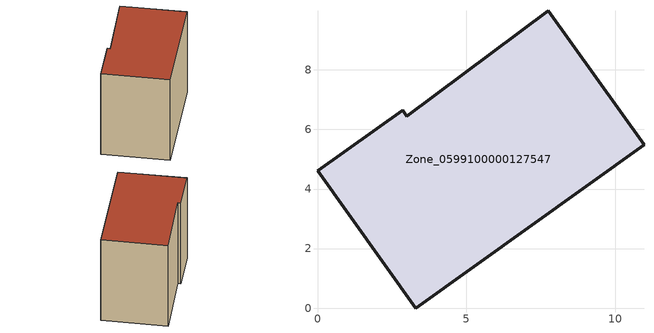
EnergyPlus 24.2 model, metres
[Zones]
Zone_0599100000127547
 floor ground (C_G): 3.3,0 0,4.62 2.86,6.65 3,6.44 7.76,9.98 10.97,5.49 z0
 wall outside (C_F): 0,4.62 3.3,0 10.97,5.49 7.76,9.98 3,6.44 2.86,6.65 0,4.62 z0:8
 roof outside (C_R): 7.76,9.98 3,6.44 2.86,6.65 0,4.62 3.3,0 10.97,5.49 z8
[BUILDING]
Pand.0599100000127547: North Axis=0; Terrain=City; Loads Convergence Tolerance Value=0.04; Temperature Convergence Tolerance Value=0.4; Solar Distribution=FullExterior; Maximum Number of Warmup Days=25; Minimum Number of Warmup Days=1
[Site:Location]
Rotterdam.The.Hague.AP_ZH_NLD Design_Conditions: Latitude=51.96; Longitude=4.45; Time Zone=1; Elevation=-4.5
[SITE:GROUNDTEMPERATURE:BUILDINGSURFACE]
18, 18, 18, 18, 18, 18, 18, 18, 18, 18, 18, 18
[MATERIAL] Thermal Absorptance=0.9; Solar Absorptance=0.7; Visible Absorptance=0.7
Name | Roughness | Thickness | Conductivity | Density | Specific Heat
G.TI.1975-1991 | MediumSmooth | 0.15 | 0.288461 | 540 | 1210
F.TI.1975-1991 | Rough | 0.3 | 0.230769 | 1920 | 840
R.TI.1975-1991 | MediumRough | 0.2 | 0.153846 | 1500 | 1000
[CONSTRUCTION]
C_G: G.TI.1975-1991
C_F: F.TI.1975-1991
C_R: R.TI.1975-1991
[ZONE]
Zone_0599100000127547: Type=1; Multiplier=1; Ceiling Height=Autocalculate; Volume=Autocalculate; Floor Area=autocalculate; Part of Total Floor Area=Yes
[ZONEINFILTRATION:DESIGNFLOWRATE]
Infil_Zone_0599100000127547: Zone or ZoneList or Space or SpaceList=Zone_0599100000127547; Schedule=AlwaysOn; Design Flow Rate Calculation Method=Flow/Area; Flow Rate per Floor Area=0.003; Constant Term Coefficient=1; Temperature Term Coefficient=0; Velocity Term Coefficient=0; Velocity Squared Term Coefficient=0
[HVACTEMPLATE:ZONE:IDEALLOADSAIRSYSTEM]
Zone_0599100000127547: Maximum Heating Supply Air Temperature=50; Minimum Cooling Supply Air Temperature=13; Maximum Heating Supply Air Humidity Ratio=0.0156; Minimum Cooling Supply Air Humidity Ratio=0.0077; Heating Limit=NoLimit; Cooling Limit=NoLimit; Dehumidification Control Type=ConstantSensibleHeatRatio; Cooling Sensible Heat Ratio=0.7; Dehumidification Setpoint=60; Humidification Control Type=None; Humidification Setpoint=30; Outdoor Air Method=None; Outdoor Air Flow Rate per Person=0.00944; Outdoor Air Flow Rate per Zone Floor Area=0; Outdoor Air Flow Rate per Zone=0; Demand Controlled Ventilation Type=None; Outdoor Air Economizer Type=NoEconomizer; Heat Recovery Type=None; Sensible Heat Recovery Effectiveness=0.7; Latent Heat Recovery Effectiveness=0.65
[ZONECONTROL:THERMOSTAT]
ThermostatControl_Zone_0599100000127547: Zone or ZoneList=Zone_0599100000127547; Control Type Schedule=DualSetpointControlType; Control 1=Thermostat_Zone_0599100000127547; Temperature Difference Between Cutout And Setpoint=0
[THERMOSTATSETPOINT:DUALSETPOINT]
Thermostat_Zone_0599100000127547: Heating Setpoint Temperature Schedule=HeatingSetpoint_Zone_0599100000127547; Cooling Setpoint Temperature Schedule=CoolingSetpoint_Zone_0599100000127547
[SCHEDULE:COMPACT]
HeatingSetpoint_Zone_0599100000127547: Through: 12/31, For: AllDays, Until: 24:00, 21
CoolingSetpoint_Zone_0599100000127547: Through: 12/31, For: AllDays, Until: 24:00, 24
DualSetpointControlType: Through: 12/31, For: AllDays, Until: 24:00, 4
AlwaysOn: Through: 12/31, For: AllDays, Until: 24:00, 1
